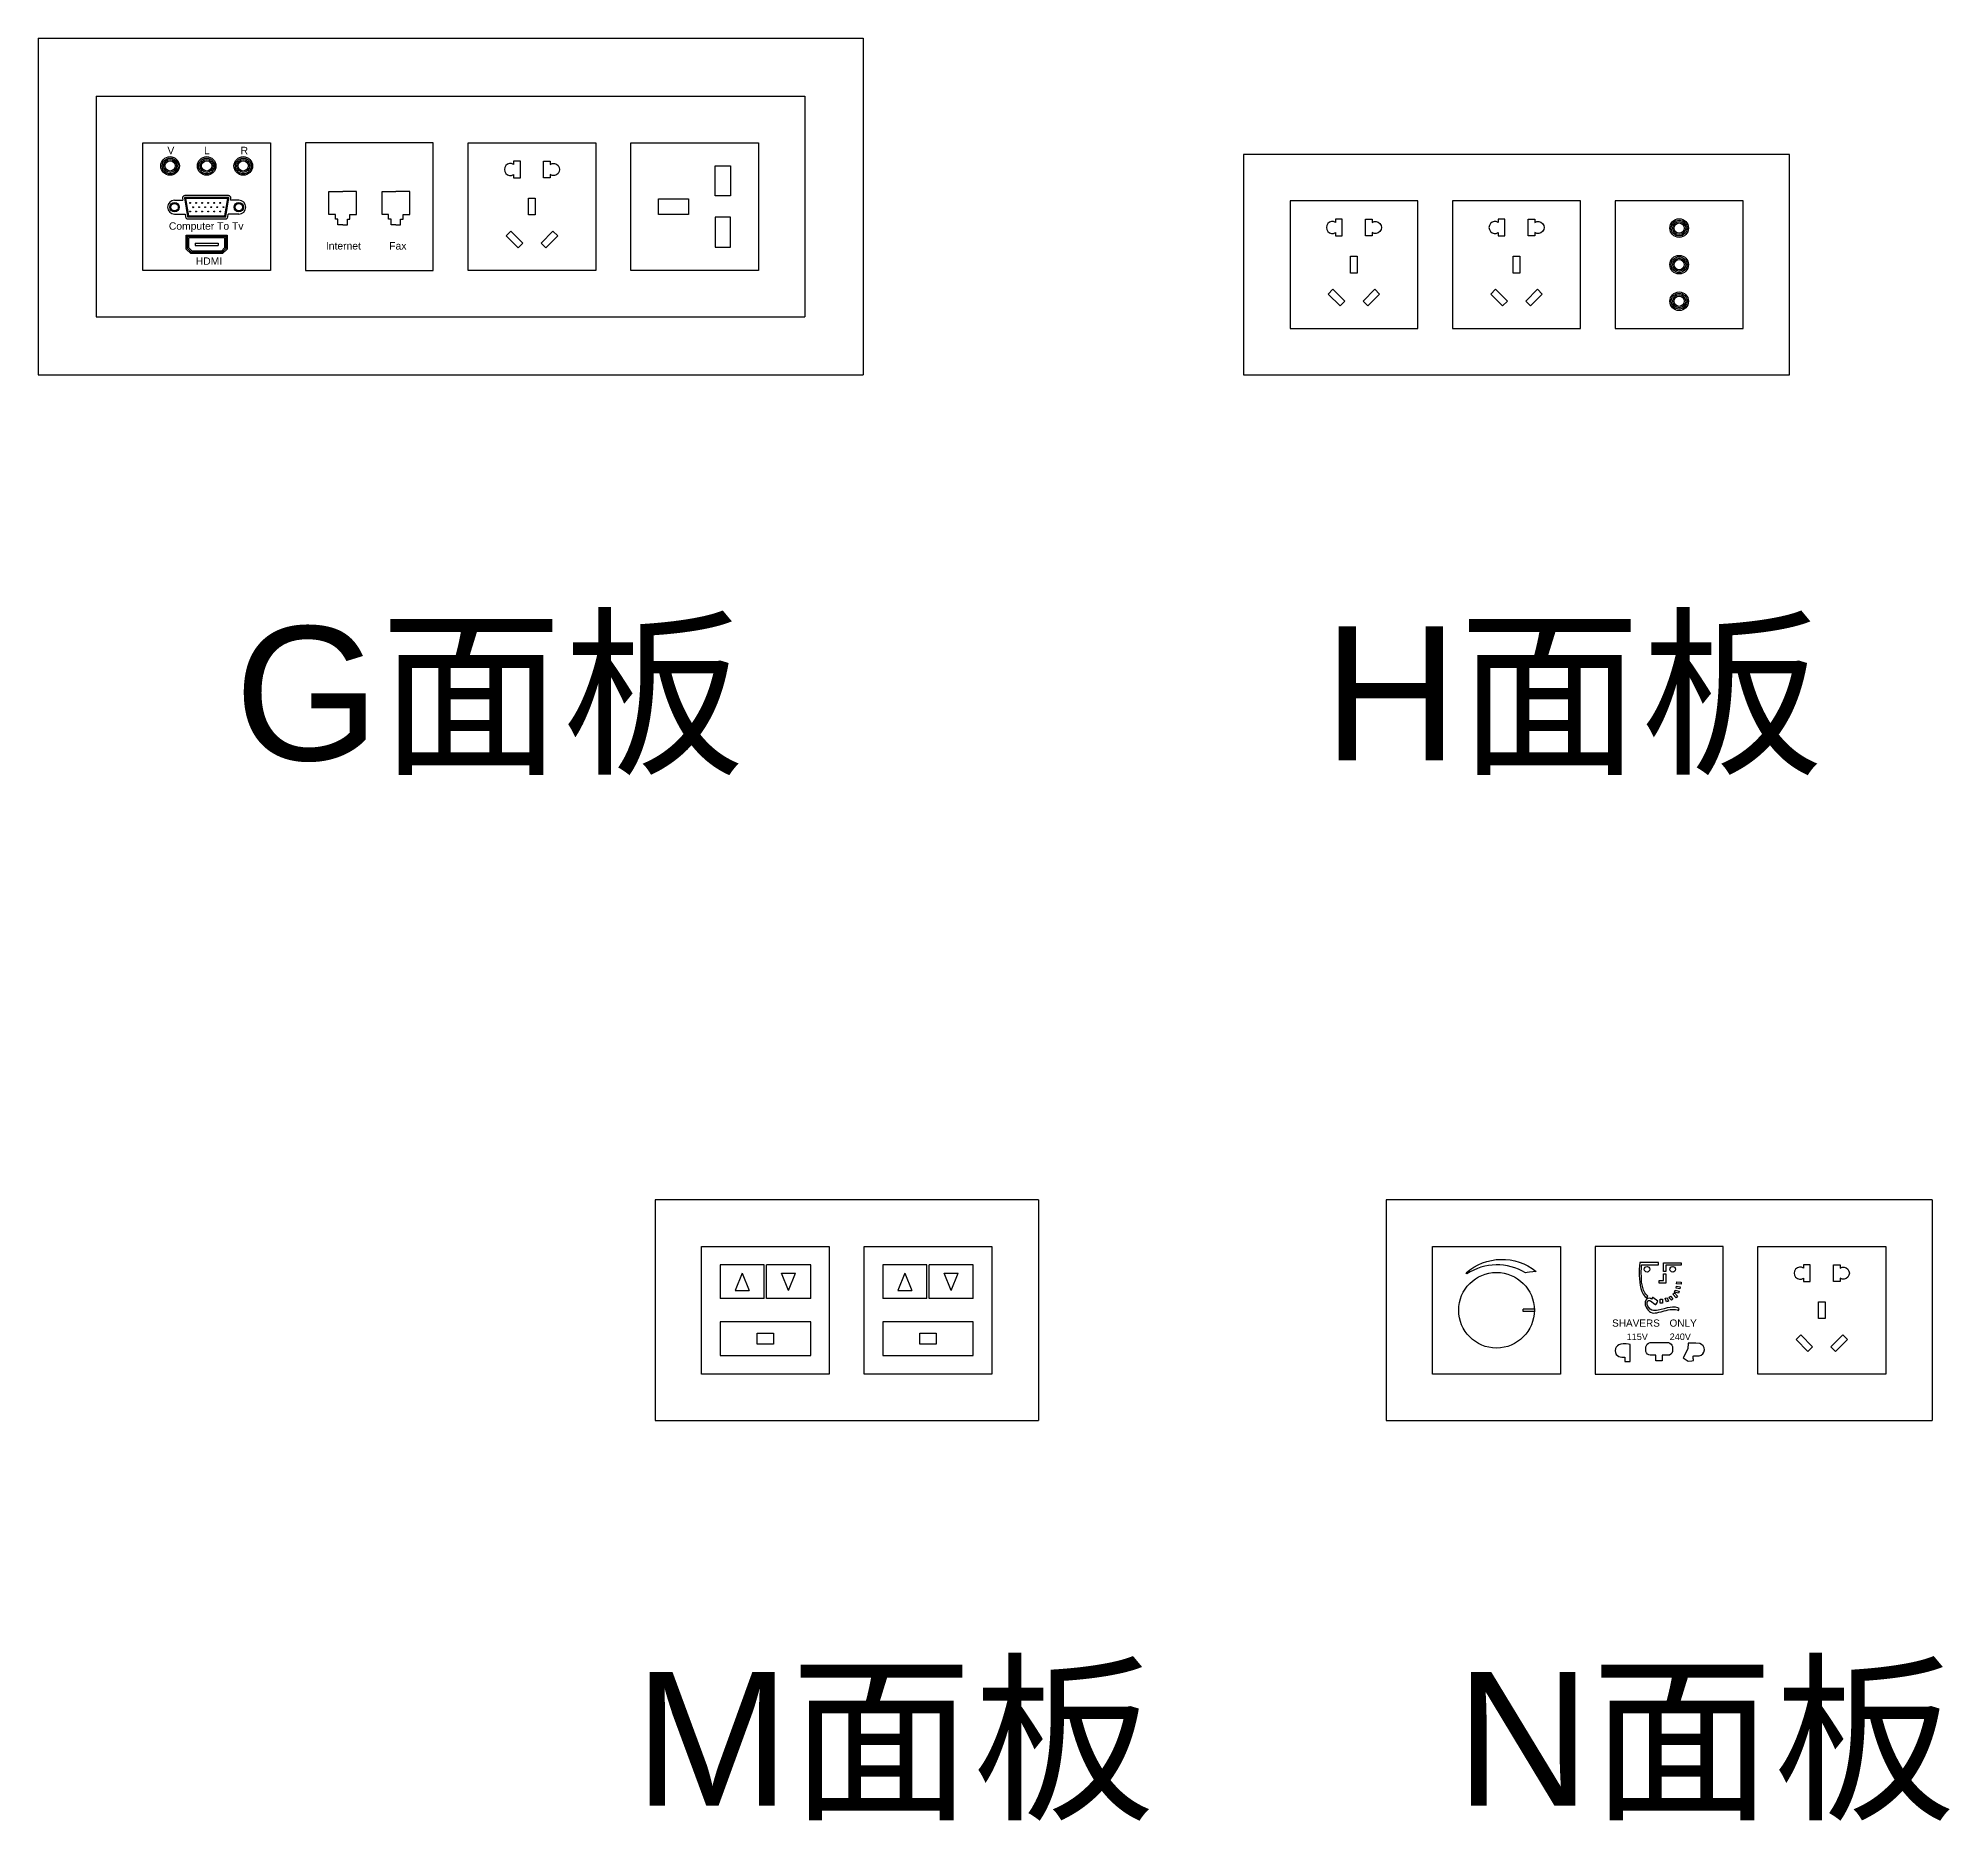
# Model space of a CAD drawing. Header units: millimetres. Extents: x 14385 to 129787, y 107826 to 186798.
# Drawn here: x 106871 to 107694, y 166125 to 166892 of the extents above; entities that cross this region are included whole.
import ezdxf

# ---------------------------------------------------------------- set-up
doc = ezdxf.new("R2010")
doc.units = ezdxf.units.MM
doc.header["$LTSCALE"] = 1000
doc.layers.add('EM-ELEC', color=61, linetype='Continuous')
doc.styles.add('ar', font='arial.ttf')

msp = doc.modelspace()

# ---------------------------------------------------------------- linework, layer by layer
at = {"layer": 'EM-ELEC'}
for p, q in [((106871.47, 166892.07), (107226.47, 166892.07)), ((106871.47, 166892.07), (106871.47, 166747.07)), ((107226.47, 166892.07), (107226.47, 166747.07)), ((106896.47, 166867.07), (107201.47, 166867.07)), ((106896.47, 166867.07), (106896.47, 166772.07)), ((107201.47, 166867.07), (107201.47, 166772.07)), ((107019.47, 166816.11), (107019.47, 166826.07)), ((107019.47, 166826.07), (107025.43, 166826.07)), ((107031.38, 166826.07), (107025.43, 166826.07)), ((107031.38, 166816.11), (107031.38, 166826.07)), ((106930.16, 166822.3), (106933.72, 166822.3)), ((106957.78, 166822.3), (106954.21, 166822.3)), ((106930.16, 166816.3), (106934.7, 166816.3)), ((106957.78, 166816.3), (106953.24, 166816.3)), ((107022.29, 166816.11), (107019.47, 166816.11)), ((107022.29, 166814.21), (107022.29, 166816.11)), ((107023.4, 166814.21), (107022.29, 166814.21)), ((107023.4, 166811.67), (107023.4, 166814.21)), ((107025.43, 166811.67), (107023.4, 166811.67)), ((107025.43, 166811.67), (107027.45, 166811.67)), ((107027.45, 166811.67), (107027.45, 166814.21)), ((107027.45, 166814.21), (107028.56, 166814.21)), ((107028.56, 166814.21), (107028.56, 166816.11)), ((107028.56, 166816.11), (107031.38, 166816.11)), ((106938.97, 166803.81), (106948.97, 166803.81)), ((106938.97, 166803.81), (106938.97, 166802.81)), ((106938.97, 166802.81), (106948.97, 166802.81)), ((106948.97, 166803.81), (106948.97, 166802.81)), ((106896.47, 166772.07), (107201.47, 166772.07)), ((106871.47, 166747.07), (107226.47, 166747.07)), ((107301.93, 166391.88), (107136.93, 166391.88)), ((107136.93, 166391.88), (107136.93, 166296.88)), ((107301.93, 166391.88), (107301.93, 166296.88)), ((107686.62, 166391.88), (107451.62, 166391.88)), ((107451.62, 166391.88), (107451.62, 166296.88)), ((107686.62, 166391.88), (107686.62, 166296.88)), ((107174.43, 166360.38), (107171.43, 166352.88)), ((107174.43, 166360.38), (107177.43, 166352.88)), ((107183.93, 166349.38), (107183.93, 166363.88)), ((107184.93, 166349.38), (107184.93, 166363.88)), ((107194.43, 166352.88), (107191.43, 166360.38)), ((107194.43, 166352.88), (107197.43, 166360.38)), ((107244.43, 166360.38), (107241.43, 166352.88)), ((107244.43, 166360.38), (107247.43, 166352.88)), ((107253.93, 166349.38), (107253.93, 166363.88)), ((107254.93, 166349.38), (107254.93, 166363.88)), ((107264.43, 166352.88), (107261.43, 166360.38)), ((107264.43, 166352.88), (107267.43, 166360.38)), ((107183.93, 166349.38), (107164.93, 166349.38)), ((107203.93, 166349.38), (107184.93, 166349.38)), ((107253.93, 166349.38), (107234.93, 166349.38)), ((107273.93, 166349.38), (107254.93, 166349.38)), ((107515.38, 166344.88), (107510.56, 166344.88)), ((107510.56, 166343.88), (107510.56, 166344.88)), ((107515.38, 166343.88), (107510.56, 166343.88)), ((107203.93, 166339.38), (107164.93, 166339.38)), ((107273.93, 166339.38), (107234.93, 166339.38)), ((107136.93, 166296.88), (107301.93, 166296.88)), ((107451.62, 166296.88), (107686.62, 166296.88))]:
    msp.add_line(p, q, dxfattribs=at)
for points in [[(106916.47, 166847.07), (106971.47, 166847.07), (106971.47, 166792.07), (106916.47, 166792.07)], [(107041.47, 166847.07), (106986.47, 166847.07), (106986.47, 166792.07), (107041.47, 166792.07)], [(107056.47, 166792.07), (107056.47, 166847.07), (107111.47, 166847.07), (107111.47, 166792.07)], [(107126.47, 166792.07), (107126.47, 166847.07), (107181.47, 166847.07), (107181.47, 166792.07)], [(107162.78, 166824.18), (107162.78, 166837.07), (107169.47, 166837.07), (107169.47, 166824.18)], [(107390.24, 166747.07), (107625.24, 166747.07), (107625.24, 166842.07), (107390.24, 166842.07)], [(106936.14, 166815.6), (106951.79, 166815.6), (106953.03, 166823), (106934.9, 166823)], [(107082.53, 166815.97), (107082.53, 166823.17), (107085.41, 166823.17), (107085.41, 166815.97)], [(107151.36, 166816.23), (107138.47, 166816.23), (107138.47, 166822.91), (107151.36, 166822.91)], [(107410.24, 166767.07), (107465.24, 166767.07), (107465.24, 166822.07), (107410.24, 166822.07)], [(107480.24, 166767.07), (107535.24, 166767.07), (107535.24, 166822.07), (107480.24, 166822.07)], [(107550.24, 166767.07), (107605.24, 166767.07), (107605.24, 166822.07), (107550.24, 166822.07)], [(107162.78, 166814.96), (107162.78, 166802.07), (107169.47, 166802.07), (107169.47, 166814.96)], [(106935.2, 166801.31), (106935.2, 166807.31), (106952.73, 166807.31), (106952.73, 166801.31), (106950.73, 166799.31), (106937.2, 166799.31)], [(106935.7, 166801.51), (106935.7, 166806.81), (106952.23, 166806.81), (106952.23, 166801.51), (106950.53, 166799.81), (106937.41, 166799.81)], [(106936.3, 166801.76), (106936.3, 166806.21), (106951.63, 166806.21), (106951.63, 166801.76), (106950.28, 166800.41), (106937.66, 166800.41)], [(107077.99, 166801.84), (107072.9, 166806.93), (107074.94, 166808.97), (107080.03, 166803.87)], [(107089.94, 166801.84), (107095.04, 166806.93), (107093, 166808.97), (107087.91, 166803.87)], [(107436.3, 166790.97), (107436.3, 166798.17), (107439.18, 166798.17), (107439.18, 166790.97)], [(107506.3, 166790.97), (107506.3, 166798.17), (107509.18, 166798.17), (107509.18, 166790.97)], [(107431.76, 166776.84), (107426.67, 166781.93), (107428.71, 166783.97), (107433.8, 166778.87)], [(107443.72, 166776.84), (107448.81, 166781.93), (107446.77, 166783.97), (107441.68, 166778.87)], [(107501.76, 166776.84), (107496.67, 166781.93), (107498.71, 166783.97), (107503.8, 166778.87)], [(107513.72, 166776.84), (107518.81, 166781.93), (107516.77, 166783.97), (107511.68, 166778.87)], [(107156.93, 166316.88), (107156.93, 166371.88), (107211.93, 166371.88), (107211.93, 166316.88)], [(107226.93, 166316.88), (107226.93, 166371.88), (107281.93, 166371.88), (107281.93, 166316.88)], [(107471.62, 166316.88), (107471.62, 166371.88), (107526.62, 166371.88), (107526.62, 166316.88)], [(107596.62, 166316.88), (107596.62, 166371.88), (107541.62, 166371.88), (107541.62, 166316.88)], [(107611.62, 166316.88), (107611.62, 166371.88), (107666.62, 166371.88), (107666.62, 166316.88)], [(107571.02, 166360.1), (107572.05, 166360.1), (107572.05, 166356.08), (107569.06, 166356.08), (107569.06, 166357.19), (107571.02, 166357.19), (107571.02, 166360.1)], [(107571.02, 166364.81), (107578.65, 166364.81), (107578.65, 166363.78), (107571.97, 166363.78), (107571.97, 166361.08), (107571.02, 166361.08), (107571.02, 166364.81)], [(107577.8, 166345.1), (107577.16, 166345.44), (107576.11, 166345.67), (107574.82, 166345.69), (107573.91, 166345.62), (107572.54, 166345.37), (107571.29, 166345.03), (107569.97, 166344.69), (107568.72, 166344.42), (107567.94, 166344.24), (107567.15, 166344.21), (107566.65, 166344.24), (107565.9, 166344.44), (107565.24, 166344.85), (107564.62, 166345.51), (107564.28, 166346.1), (107564.01, 166346.87), (107564.01, 166347.83), (107564.19, 166348.28), (107564.46, 166348.53), (107565.01, 166348.6), (107565.35, 166348.47), (107567.28, 166346.99), (107567.42, 166346.85), (107567.63, 166346.87), (107567.85, 166346.96), (107568.47, 166347.87), (107568.33, 166347.99), (107568.56, 166348.31), (107566.47, 166349.88), (107566.28, 166349.85), (107565.85, 166349.19), (107565.76, 166349.19), (107565.44, 166349.38), (107564.9, 166349.53), (107564.3, 166349.44), (107563.83, 166349.24), (107563.35, 166348.69), (107563.12, 166348.17), (107563.03, 166347.56), (107563.14, 166346.65), (107563.46, 166345.71), (107563.92, 166344.92), (107564.35, 166344.35), (107564.92, 166343.87), (107565.46, 166343.49), (107566.15, 166343.3), (107566.67, 166343.19), (107567.38, 166343.24), (107568.08, 166343.3), (107568.95, 166343.49), (107570.04, 166343.71), (107571.31, 166344.08), (107572.13, 166344.33), (107573.02, 166344.53), (107573.88, 166344.71), (107574.64, 166344.74), (107575.36, 166344.74), (107576.18, 166344.74), (107576.87, 166344.58), (107577.43, 166344.3)], [(107569.61, 166349.08), (107570.59, 166349.08), (107570.59, 166347.37), (107569.61, 166347.37)], [(107571.69, 166349.51), (107572.53, 166349.79), (107573.11, 166348.28), (107572.23, 166347.99)], [(107573.33, 166349.87), (107573.96, 166350.41), (107575.02, 166349.25), (107574.38, 166348.69)], [(107575.66, 166351.82), (107577.01, 166350.38), (107576.38, 166349.79), (107574.97, 166351.23)], [(107575.97, 166353), (107577.68, 166352.59), (107577.46, 166351.71), (107575.71, 166352.17)], [(107576.62, 166354.73), (107578.13, 166354.5), (107578.02, 166353.6), (107576.49, 166353.84)], [(107576.73, 166356.63), (107578.66, 166356.5), (107578.61, 166355.57), (107576.65, 166355.74)], [(107637.68, 166340.78), (107637.68, 166347.98), (107640.56, 166347.98), (107640.56, 166340.78)], [(107633.14, 166326.65), (107628.05, 166331.74), (107630.09, 166333.78), (107635.18, 166328.69)], [(107645.09, 166326.65), (107650.18, 166331.74), (107648.15, 166333.78), (107643.06, 166328.69)], [(107554.36, 166324.16), (107554.36, 166322.24), (107556.62, 166322.24), (107556.62, 166329.57), (107555.94, 166329.78), (107554.91, 166329.92), (107553.64, 166329.92), (107552.58, 166329.78), (107551.79, 166329.5), (107551.14, 166328.99), (107550.69, 166328.48), (107550.38, 166327.86), (107550.25, 166326.97), (107550.32, 166326.22), (107550.69, 166325.39), (107551.17, 166324.88), (107551.72, 166324.5), (107552.34, 166324.3), (107553.02, 166324.23), (107553.57, 166324.2), (107554.12, 166324.23)]]:
    msp.add_lwpolyline(points, close=True, dxfattribs=at)
for points in [[(107076.09, 166833.35), (107076.09, 166831.95), (107078.97, 166831.95), (107078.97, 166839.15), (107076.09, 166839.15), (107076.09, 166837.74, 1.817237)], [(107091.84, 166833.35), (107091.84, 166831.95), (107088.96, 166831.95), (107088.96, 166839.15), (107091.84, 166839.15), (107091.84, 166837.74, -1.817237)], [(106935.87, 166815.1), (106952.06, 166815.1, 0.385314), (106952.26, 166815.28), (106953.56, 166823.28, 0.443716), (106953.36, 166823.5), (106934.57, 166823.5, 0.443716), (106934.37, 166823.28), (106935.67, 166815.28, 0.385314)], [(107429.87, 166808.35), (107429.87, 166806.95), (107432.75, 166806.95), (107432.75, 166814.15), (107429.87, 166814.15), (107429.87, 166812.74, 1.817237)], [(107445.61, 166808.35), (107445.61, 166806.95), (107442.73, 166806.95), (107442.73, 166814.15), (107445.61, 166814.15), (107445.61, 166812.74, -1.817237)], [(107499.87, 166808.35), (107499.87, 166806.95), (107502.75, 166806.95), (107502.75, 166814.15), (107499.87, 166814.15), (107499.87, 166812.74, 1.817237)], [(107515.61, 166808.35), (107515.61, 166806.95), (107512.73, 166806.95), (107512.73, 166814.15), (107515.61, 166814.15), (107515.61, 166812.74, -1.817237)], [(107568.81, 166364.93), (107560.77, 166364.93, 0.086001), (107561.22, 166353.74), (107561.63, 166352.43), (107562.21, 166351.29), (107563.15, 166350.14), (107563.85, 166349.73), (107564.26, 166350.39, -0.186327), (107561.92, 166354.81), (107561.59, 166356.53), (107561.47, 166358.58), (107561.43, 166360.63), (107561.51, 166362.8), (107561.55, 166363.95), (107568.81, 166363.95), (107568.81, 166364.93)], [(107631.24, 166358.16), (107631.24, 166356.76), (107634.12, 166356.76), (107634.12, 166363.96), (107631.24, 166363.96), (107631.24, 166362.56, 1.817237)], [(107646.99, 166358.16), (107646.99, 166356.76), (107644.11, 166356.76), (107644.11, 166363.96), (107646.99, 166363.96), (107646.99, 166362.56, -1.817237)]]:
    msp.add_lwpolyline(points, format="xyb", close=True, dxfattribs=at)
for points in [[(107002.51, 166811.67), (107000.49, 166811.67), (107000.49, 166814.21), (106999.38, 166814.21), (106999.38, 166816.11), (106996.55, 166816.11), (106996.55, 166826.07), (107002.51, 166826.07)], [(107002.51, 166811.67), (107004.53, 166811.67), (107004.53, 166814.21), (107005.64, 166814.21), (107005.64, 166816.11), (107008.47, 166816.11), (107008.47, 166826.07), (107002.51, 166826.07)], [(107183.93, 166363.88), (107164.93, 166363.88), (107164.93, 166349.38)], [(107203.93, 166349.38), (107203.93, 166363.88), (107184.93, 166363.88)], [(107191.43, 166360.38), (107197.43, 166360.38)], [(107253.93, 166363.88), (107234.93, 166363.88), (107234.93, 166349.38)], [(107273.93, 166349.38), (107273.93, 166363.88), (107254.93, 166363.88)], [(107261.43, 166360.38), (107267.43, 166360.38)], [(107171.43, 166352.88), (107177.43, 166352.88)], [(107241.43, 166352.88), (107247.43, 166352.88)], [(107164.93, 166339.38), (107164.93, 166324.88), (107203.93, 166324.88), (107203.93, 166339.38)], [(107180.91, 166334.55), (107187.93, 166334.55), (107187.93, 166329.72), (107180.93, 166329.72), (107180.93, 166334.55)], [(107234.93, 166339.38), (107234.93, 166324.88), (107273.93, 166324.88), (107273.93, 166339.38)], [(107250.91, 166334.55), (107257.93, 166334.55), (107257.93, 166329.72), (107250.93, 166329.72), (107250.93, 166334.55)]]:
    msp.add_lwpolyline(points, dxfattribs=at)
for points in [[(106954.21, 166822.3), (106954.36, 166823.2, 0.443716), (106953.36, 166824.3), (106934.57, 166824.3, 0.443716), (106933.58, 166823.2), (106933.72, 166822.3)], [(106934.7, 166816.3), (106934.88, 166815.2, 0.385314), (106935.87, 166814.3), (106952.06, 166814.3, 0.385314), (106953.06, 166815.2), (106953.24, 166816.3)], [(107516.14, 166361.1), (107514.73, 166360.98), (107513.36, 166360.81), (107512.27, 166360.57), (107511.54, 166360.45, 0.291714), (107486.4, 166360.05), (107486.03, 166360.45, -0.366328), (107516.14, 166361.1, 2.096834)], [(107572.84, 166325.02), (107570.48, 166325.02), (107570.48, 166322.53), (107567.75, 166322.53), (107567.75, 166324.97), (107565.29, 166324.97, -0.293289), (107563.45, 166326.59), (107563.45, 166328.59, -0.361757), (107565.23, 166330.43), (107573.14, 166330.43, -0.265744), (107574.85, 166328.72), (107574.85, 166326.59, -0.400797), (107572.84, 166325.02, -19.880099)], [(107586.58, 166330.05), (107584.86, 166330.22), (107583.67, 166330.24), (107581.59, 166330.22), (107581.51, 166327.73), (107579.41, 166323.85), (107579.84, 166323.61), (107581.65, 166322.48), (107583.18, 166322.56), (107583.94, 166322.75), (107583.86, 166323.1), (107583.72, 166323.58), (107583.72, 166324.5), (107583.8, 166324.61), (107583.99, 166324.71), (107584.18, 166324.74), (107586.34, 166324.74, 0.796598), (107586.58, 166330.05, 1.315929)]]:
    msp.add_lwpolyline(points, format="xyb", dxfattribs=at)
for centre, radius in [((106928.22, 166837.07), 4), ((106928.22, 166837.07), 3.4), ((106928.22, 166837.07), 2.8), ((106928.22, 166837.07), 2.2), ((106943.97, 166837.07), 4), ((106943.97, 166837.07), 3.4), ((106943.97, 166837.07), 2.8), ((106943.97, 166837.07), 2.2), ((106959.72, 166837.07), 4), ((106959.72, 166837.07), 3.4), ((106959.72, 166837.07), 2.8), ((106959.72, 166837.07), 2.2), ((106930.16, 166819.3), 2), ((106930.16, 166819.3), 1.6), ((106936.8, 166821.13), 0.2), ((106938.1, 166819.3), 0.2), ((106939.4, 166821.15), 0.2), ((106940.71, 166819.32), 0.2), ((106942.01, 166821.15), 0.2), ((106943.32, 166819.32), 0.2), ((106944.62, 166821.15), 0.2), ((106945.92, 166819.32), 0.2), ((106947.23, 166821.15), 0.2), ((106948.53, 166819.32), 0.2), ((106949.84, 166821.15), 0.2), ((106951.14, 166819.32), 0.2), ((106957.78, 166819.3), 2), ((106957.78, 166819.3), 1.6), ((106936.8, 166817.47), 0.2), ((106939.4, 166817.47), 0.2), ((106942.01, 166817.47), 0.2), ((106944.62, 166817.47), 0.2), ((106947.23, 166817.47), 0.2), ((106949.84, 166817.47), 0.2), ((107577.74, 166810.32), 4), ((107577.74, 166810.32), 3.4), ((107577.74, 166810.32), 2.8), ((107577.74, 166810.32), 2.2), ((107577.74, 166794.57), 4), ((107577.74, 166794.57), 3.4), ((107577.74, 166794.57), 2.8), ((107577.74, 166794.57), 2.2), ((107577.74, 166778.82), 4), ((107577.74, 166778.82), 3.4), ((107577.74, 166778.82), 2.8), ((107577.74, 166778.82), 2.2), ((107499.12, 166344.38), 16.28), ((107563.89, 166362.02), 1.19), ((107574.96, 166362.02), 1.19)]:
    msp.add_circle(centre, radius, dxfattribs=at)
for centre, start, end in [((106930.16, 166819.3), 90, 270), ((106957.78, 166819.3), 270, 90)]:
    msp.add_arc(centre, 3, start, end, dxfattribs=at)

# ---------------------------------------------------------------- texts
at = {"layer": 'EM-ELEC', "style": 'ar'}
for s, height, p in [('V', 3.18, (106927.07, 166842.13)), ('L', 3.18, (106942.82, 166842.13)), ('R', 3.18, (106958.57, 166842.13)), ('Computer To Tv', 3.1824, (106927.7, 166809.61)), ('Internet', 3.182, (106995.28, 166801.09)), ('Fax', 3.182, (107022.54, 166801.09)), ('HDMI', 3.182, (106939.27, 166794.51)), ('G面板', 57.6, (106955.89, 166581.19)), ('H面板', 57.6, (107424.55, 166581.19)), ('SHAVERS', 3.08, (107548.88, 166337.32)), ('115V', 2.8, (107555.13, 166331.56)), ('ONLY', 3.08, (107573.58, 166337.32)), ('240V', 2.8, (107573.65, 166331.56)), ('M面板', 57.6, (107128.01, 166131)), ('N面板', 57.6, (107481.56, 166131))]:
    msp.add_text(s, height=height, dxfattribs=at).set_placement(p)

doc.saveas('drawing.dxf')
